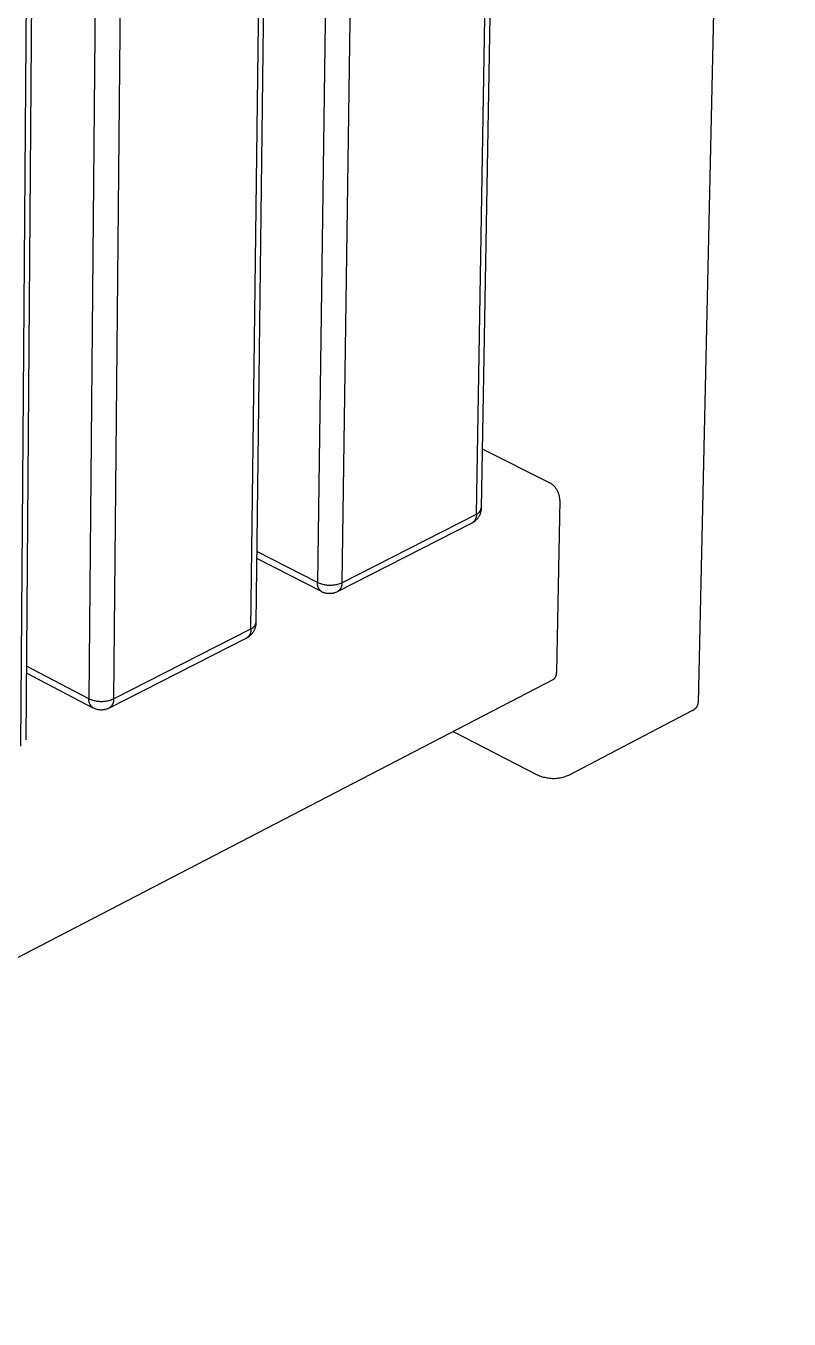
# Model space of a CAD drawing. Header units: millimetres. Extents: x -987 to 2591, y -102 to 2398.
# Drawn here: x 98.7 to 186.3, y 54 to 202.6 of the extents above; entities that cross this region are included whole.
import ezdxf

# ---------------------------------------------------------------- set-up
doc = ezdxf.new("R2010")
doc.units = ezdxf.units.MM
doc.header["$MEASUREMENT"] = 0
doc.layers.add('Utwórz2D linie widoczne', color=7, linetype='Continuous', true_color=0x000000)

msp = doc.modelspace()

# ---------------------------------------------------------------- linework, layer by layer
at = {"layer": 'Utwórz2D linie widoczne'}
for p, q in [((186.29, 597.97), (175.86, 124.79)), ((150.38, 146.49), (157.89, 583.34)), ((158.48, 583.79), (150.93, 147.16)), ((138.2, 577.77), (132.14, 138.64)), ((141.21, 577.75), (134.93, 138.61)), ((124.5, 133.3), (129.95, 573.98)), ((130.56, 574.46), (125.06, 134.01)), ((109.85, 568.28), (105.9, 125.28)), ((112.9, 568.26), (108.72, 125.26)), ((102.01, 564.9), (98.66, 120.56)), ((98.07, 119.83), (101.38, 564.41)), ((151.05, 153.98), (158.81, 150.09)), ((158.88, 150.05), (158.81, 150.09)), ((158.95, 150), (158.88, 150.05)), ((159.01, 149.96), (158.95, 150)), ((159.07, 149.91), (159.01, 149.96)), ((159.14, 149.85), (159.07, 149.91)), ((159.2, 149.8), (159.14, 149.85)), ((159.26, 149.75), (159.2, 149.8)), ((159.31, 149.69), (159.26, 149.75)), ((159.37, 149.63), (159.31, 149.69)), ((159.42, 149.57), (159.37, 149.63)), ((159.47, 149.5), (159.42, 149.57)), ((159.52, 149.44), (159.47, 149.5)), ((159.56, 149.37), (159.52, 149.44)), ((159.61, 149.31), (159.56, 149.37)), ((159.65, 149.24), (159.61, 149.31)), ((159.69, 149.17), (159.65, 149.24)), ((159.72, 149.09), (159.69, 149.17)), ((159.76, 149.02), (159.72, 149.09)), ((159.79, 148.95), (159.76, 149.02)), ((159.82, 148.87), (159.79, 148.95)), ((159.84, 148.8), (159.82, 148.87)), ((159.87, 148.72), (159.84, 148.8)), ((159.89, 148.64), (159.87, 148.72)), ((159.91, 148.56), (159.89, 148.64)), ((150.92, 147.13), (150.93, 147.16)), ((150.93, 147.14), (150.92, 147.07)), ((150.92, 147.1), (150.92, 147.13)), ((159.96, 148.08), (159.59, 128.31)), ((159.92, 148.48), (159.91, 148.56)), ((159.94, 148.4), (159.92, 148.48)), ((159.95, 148.32), (159.94, 148.4)), ((159.95, 148.24), (159.95, 148.32)), ((159.96, 148.16), (159.95, 148.24)), ((159.96, 148.08), (159.96, 148.16)), ((134.93, 138.61), (150.38, 146.49)), ((150.1, 145.65), (150.07, 145.62)), ((150.13, 145.68), (150.1, 145.65)), ((150.17, 145.64), (150.12, 145.6)), ((150.15, 145.71), (150.13, 145.68)), ((150.18, 145.74), (150.15, 145.71)), ((150.23, 145.68), (150.17, 145.64)), ((150.2, 145.77), (150.18, 145.74)), ((150.22, 145.81), (150.2, 145.77)), ((150.24, 145.84), (150.22, 145.81)), ((150.28, 145.72), (150.23, 145.68)), ((150.26, 145.88), (150.24, 145.84)), ((150.28, 145.91), (150.26, 145.88)), ((150.29, 145.95), (150.28, 145.91)), ((150.32, 145.77), (150.28, 145.72)), ((150.31, 145.98), (150.29, 145.95)), ((150.32, 146.02), (150.31, 145.98)), ((150.33, 146.06), (150.32, 146.02)), ((150.37, 145.82), (150.32, 145.77)), ((150.35, 146.1), (150.33, 146.06)), ((150.36, 146.14), (150.35, 146.1)), ((150.37, 146.21), (150.36, 146.17)), ((150.36, 146.17), (150.36, 146.14)), ((150.38, 146.25), (150.37, 146.21)), ((150.42, 145.87), (150.37, 145.82)), ((150.38, 146.49), (150.41, 146.5)), ((150.38, 146.49), (150.39, 146.45)), ((150.39, 146.37), (150.38, 146.33)), ((150.38, 146.33), (150.38, 146.29)), ((150.38, 146.29), (150.38, 146.25)), ((150.39, 146.45), (150.39, 146.41)), ((150.39, 146.41), (150.39, 146.37)), ((150.41, 146.5), (150.44, 146.51)), ((150.46, 145.92), (150.42, 145.87)), ((150.44, 146.51), (150.46, 146.52)), ((150.46, 146.52), (150.49, 146.54)), ((150.5, 145.97), (150.46, 145.92)), ((150.49, 146.54), (150.52, 146.55)), ((150.54, 146.02), (150.5, 145.97)), ((150.52, 146.55), (150.54, 146.57)), ((150.54, 146.57), (150.57, 146.58)), ((150.58, 146.07), (150.54, 146.02)), ((150.57, 146.58), (150.59, 146.6)), ((150.62, 146.13), (150.58, 146.07)), ((150.59, 146.6), (150.61, 146.62)), ((150.61, 146.62), (150.64, 146.64)), ((150.65, 146.19), (150.62, 146.13)), ((150.64, 146.64), (150.66, 146.66)), ((150.69, 146.24), (150.65, 146.19)), ((150.66, 146.66), (150.68, 146.68)), ((150.68, 146.68), (150.7, 146.7)), ((150.72, 146.3), (150.69, 146.24)), ((150.7, 146.7), (150.72, 146.72)), ((150.72, 146.72), (150.74, 146.74)), ((150.75, 146.36), (150.72, 146.3)), ((150.74, 146.74), (150.76, 146.76)), ((150.77, 146.42), (150.75, 146.36)), ((150.76, 146.76), (150.77, 146.79)), ((150.77, 146.79), (150.79, 146.81)), ((150.8, 146.49), (150.77, 146.42)), ((150.79, 146.81), (150.81, 146.83)), ((150.82, 146.55), (150.8, 146.49)), ((150.81, 146.83), (150.82, 146.86)), ((150.82, 146.86), (150.84, 146.88)), ((150.84, 146.61), (150.82, 146.55)), ((150.84, 146.88), (150.85, 146.91)), ((150.86, 146.68), (150.84, 146.61)), ((150.85, 146.91), (150.86, 146.94)), ((150.86, 146.94), (150.87, 146.96)), ((150.88, 146.74), (150.86, 146.68)), ((150.87, 146.96), (150.88, 146.99)), ((150.88, 146.99), (150.89, 147.02)), ((150.89, 146.81), (150.88, 146.74)), ((150.89, 147.02), (150.9, 147.05)), ((150.9, 146.87), (150.89, 146.81)), ((150.9, 147.05), (150.91, 147.08)), ((150.91, 146.94), (150.9, 146.87)), ((150.91, 147.08), (150.92, 147.1)), ((150.92, 147), (150.91, 146.94)), ((150.92, 147.07), (150.92, 147)), ((149.86, 145.44), (134.41, 137.56)), ((149.89, 145.46), (149.86, 145.44)), ((149.95, 145.49), (149.89, 145.46)), ((149.93, 145.48), (149.89, 145.46)), ((149.96, 145.51), (149.93, 145.48)), ((150.01, 145.52), (149.95, 145.49)), ((149.99, 145.53), (149.96, 145.51)), ((150.02, 145.56), (149.99, 145.53)), ((150.07, 145.56), (150.01, 145.52)), ((150.05, 145.59), (150.02, 145.56)), ((150.07, 145.62), (150.05, 145.59)), ((150.12, 145.6), (150.07, 145.56)), ((132.6, 137.58), (125.16, 141.38)), ((132.14, 138.64), (125.17, 142.2)), ((132.13, 138.56), (132.14, 138.6)), ((132.13, 138.52), (132.13, 138.56)), ((132.13, 138.48), (132.13, 138.52)), ((132.13, 138.44), (132.13, 138.48)), ((132.14, 138.4), (132.13, 138.44)), ((132.14, 138.64), (132.25, 138.59)), ((132.14, 138.6), (132.14, 138.64)), ((132.14, 138.36), (132.14, 138.4)), ((132.15, 138.33), (132.14, 138.36)), ((132.15, 138.29), (132.15, 138.33)), ((132.16, 138.25), (132.15, 138.29)), ((132.17, 138.21), (132.16, 138.25)), ((132.18, 138.17), (132.17, 138.21)), ((132.25, 138.59), (132.36, 138.54)), ((132.36, 138.54), (132.47, 138.51)), ((132.47, 138.51), (132.59, 138.47)), ((132.59, 138.47), (132.7, 138.44)), ((132.7, 138.44), (132.82, 138.41)), ((132.82, 138.41), (132.94, 138.39)), ((132.94, 138.39), (133.06, 138.37)), ((133.06, 138.37), (133.17, 138.35)), ((133.17, 138.35), (133.29, 138.34)), ((133.29, 138.34), (133.41, 138.33)), ((133.41, 138.33), (133.53, 138.33)), ((133.53, 138.33), (133.65, 138.33)), ((133.65, 138.33), (133.77, 138.34)), ((133.77, 138.34), (133.89, 138.35)), ((133.89, 138.35), (134.01, 138.36)), ((134.01, 138.36), (134.13, 138.38)), ((134.13, 138.38), (134.24, 138.4)), ((134.24, 138.4), (134.36, 138.42)), ((134.36, 138.42), (134.48, 138.45)), ((134.48, 138.45), (134.59, 138.49)), ((134.59, 138.49), (134.7, 138.53)), ((134.7, 138.53), (134.82, 138.57)), ((134.82, 138.57), (134.93, 138.61)), ((134.89, 138.22), (134.88, 138.19)), ((134.9, 138.26), (134.89, 138.22)), ((134.91, 138.3), (134.9, 138.26)), ((134.92, 138.34), (134.91, 138.3)), ((134.93, 138.42), (134.92, 138.38)), ((134.92, 138.38), (134.92, 138.34)), ((134.93, 138.61), (134.93, 138.57)), ((134.93, 138.57), (134.93, 138.53)), ((134.93, 138.53), (134.93, 138.5)), ((134.93, 138.5), (134.93, 138.46)), ((134.93, 138.46), (134.93, 138.42)), ((132.19, 138.14), (132.18, 138.17)), ((132.2, 138.1), (132.19, 138.14)), ((132.22, 138.07), (132.2, 138.1)), ((132.23, 138.03), (132.22, 138.07)), ((132.25, 137.99), (132.23, 138.03)), ((132.27, 137.96), (132.25, 137.99)), ((132.29, 137.93), (132.27, 137.96)), ((132.31, 137.89), (132.29, 137.93)), ((132.33, 137.86), (132.31, 137.89)), ((132.35, 137.83), (132.33, 137.86)), ((132.38, 137.8), (132.35, 137.83)), ((132.4, 137.77), (132.38, 137.8)), ((132.43, 137.74), (132.4, 137.77)), ((132.45, 137.71), (132.43, 137.74)), ((132.48, 137.68), (132.45, 137.71)), ((132.51, 137.66), (132.48, 137.68)), ((132.54, 137.63), (132.51, 137.66)), ((132.57, 137.61), (132.54, 137.63)), ((132.6, 137.58), (132.57, 137.61)), ((132.63, 137.56), (132.6, 137.58)), ((132.69, 137.53), (132.63, 137.56)), ((132.75, 137.5), (132.69, 137.53)), ((132.81, 137.48), (132.75, 137.5)), ((132.88, 137.46), (132.81, 137.48)), ((132.94, 137.43), (132.88, 137.46)), ((133.01, 137.42), (132.94, 137.43)), ((133.07, 137.4), (133.01, 137.42)), ((133.14, 137.38), (133.07, 137.4)), ((133.2, 137.37), (133.14, 137.38)), ((133.27, 137.36), (133.2, 137.37)), ((133.34, 137.35), (133.27, 137.36)), ((133.41, 137.35), (133.34, 137.35)), ((133.47, 137.35), (133.41, 137.35)), ((133.54, 137.35), (133.47, 137.35)), ((133.61, 137.35), (133.54, 137.35)), ((133.67, 137.35), (133.61, 137.35)), ((133.74, 137.36), (133.67, 137.35)), ((133.81, 137.37), (133.74, 137.36)), ((133.88, 137.38), (133.81, 137.37)), ((133.94, 137.39), (133.88, 137.38)), ((134.01, 137.41), (133.94, 137.39)), ((134.07, 137.43), (134.01, 137.41)), ((134.14, 137.45), (134.07, 137.43)), ((134.2, 137.47), (134.14, 137.45)), ((134.26, 137.49), (134.2, 137.47)), ((134.32, 137.52), (134.26, 137.49)), ((134.39, 137.55), (134.32, 137.52)), ((134.42, 137.57), (134.39, 137.55)), ((134.45, 137.59), (134.42, 137.57)), ((134.48, 137.61), (134.45, 137.59)), ((134.51, 137.64), (134.48, 137.61)), ((134.54, 137.66), (134.51, 137.64)), ((134.57, 137.69), (134.54, 137.66)), ((134.6, 137.72), (134.57, 137.69)), ((134.63, 137.75), (134.6, 137.72)), ((134.66, 137.77), (134.63, 137.75)), ((134.68, 137.81), (134.66, 137.77)), ((134.7, 137.84), (134.68, 137.81)), ((134.73, 137.87), (134.7, 137.84)), ((134.75, 137.9), (134.73, 137.87)), ((134.77, 137.93), (134.75, 137.9)), ((134.79, 137.97), (134.77, 137.93)), ((134.81, 138), (134.79, 137.97)), ((134.83, 138.04), (134.81, 138)), ((134.84, 138.07), (134.83, 138.04)), ((134.86, 138.11), (134.84, 138.07)), ((134.87, 138.15), (134.86, 138.11)), ((134.88, 138.19), (134.87, 138.15)), ((124.98, 133.73), (124.99, 133.75)), ((124.99, 133.75), (125, 133.78)), ((125, 133.78), (125.02, 133.81)), ((125.02, 133.81), (125.03, 133.84)), ((125.03, 133.86), (125.04, 133.89)), ((125.03, 133.84), (125.03, 133.86)), ((125.04, 133.89), (125.05, 133.92)), ((125.05, 133.76), (125.04, 133.69)), ((125.05, 133.95), (125.06, 133.98)), ((125.05, 133.92), (125.05, 133.95)), ((125.05, 133.82), (125.05, 133.76)), ((125.06, 133.98), (125.06, 134.01)), ((125.06, 133.96), (125.06, 133.89)), ((125.06, 133.89), (125.05, 133.82)), ((108.72, 125.26), (124.5, 133.3)), ((124.02, 132.27), (123.98, 132.24)), ((124.05, 132.29), (124.02, 132.27)), ((124.08, 132.29), (124.02, 132.26)), ((124.08, 132.31), (124.05, 132.29)), ((124.11, 132.34), (124.08, 132.31)), ((124.13, 132.33), (124.08, 132.29)), ((124.14, 132.37), (124.11, 132.34)), ((124.19, 132.37), (124.13, 132.33)), ((124.17, 132.39), (124.14, 132.37)), ((124.2, 132.42), (124.17, 132.39)), ((124.25, 132.4), (124.19, 132.37)), ((124.22, 132.45), (124.2, 132.42)), ((124.25, 132.48), (124.22, 132.45)), ((124.27, 132.51), (124.25, 132.48)), ((124.3, 132.44), (124.25, 132.4)), ((124.3, 132.55), (124.27, 132.51)), ((124.32, 132.58), (124.3, 132.55)), ((124.35, 132.49), (124.3, 132.44)), ((124.34, 132.61), (124.32, 132.58)), ((124.36, 132.65), (124.34, 132.61)), ((124.4, 132.53), (124.35, 132.49)), ((124.38, 132.68), (124.36, 132.65)), ((124.4, 132.72), (124.38, 132.68)), ((124.41, 132.75), (124.4, 132.72)), ((124.45, 132.58), (124.4, 132.53)), ((124.43, 132.79), (124.41, 132.75)), ((124.44, 132.83), (124.43, 132.79)), ((124.45, 132.87), (124.44, 132.83)), ((124.46, 132.9), (124.45, 132.87)), ((124.5, 132.62), (124.45, 132.58)), ((124.47, 132.94), (124.46, 132.9)), ((124.48, 132.98), (124.47, 132.94)), ((124.49, 133.02), (124.48, 132.98)), ((124.5, 133.06), (124.49, 133.02)), ((124.5, 133.3), (124.53, 133.31)), ((124.5, 133.3), (124.5, 133.26)), ((124.5, 133.26), (124.5, 133.22)), ((124.5, 133.22), (124.5, 133.18)), ((124.5, 133.18), (124.5, 133.14)), ((124.5, 133.14), (124.5, 133.1)), ((124.5, 133.1), (124.5, 133.06)), ((124.55, 132.67), (124.5, 132.62)), ((124.53, 133.31), (124.56, 133.32)), ((124.59, 132.72), (124.55, 132.67)), ((124.56, 133.32), (124.58, 133.33)), ((124.58, 133.33), (124.61, 133.35)), ((124.63, 132.78), (124.59, 132.72)), ((124.61, 133.35), (124.64, 133.36)), ((124.67, 132.83), (124.63, 132.78)), ((124.64, 133.36), (124.66, 133.38)), ((124.66, 133.38), (124.69, 133.39)), ((124.71, 132.88), (124.67, 132.83)), ((124.69, 133.39), (124.71, 133.41)), ((124.71, 133.41), (124.73, 133.43)), ((124.75, 132.94), (124.71, 132.88)), ((124.73, 133.43), (124.76, 133.45)), ((124.79, 133), (124.75, 132.94)), ((124.76, 133.45), (124.78, 133.47)), ((124.78, 133.47), (124.8, 133.49)), ((124.82, 133.06), (124.79, 133)), ((124.8, 133.49), (124.82, 133.51)), ((124.82, 133.51), (124.84, 133.53)), ((124.85, 133.12), (124.82, 133.06)), ((124.84, 133.53), (124.86, 133.55)), ((124.88, 133.18), (124.85, 133.12)), ((124.86, 133.55), (124.88, 133.57)), ((124.88, 133.57), (124.9, 133.6)), ((124.91, 133.24), (124.88, 133.18)), ((124.9, 133.6), (124.92, 133.62)), ((124.93, 133.3), (124.91, 133.24)), ((124.92, 133.62), (124.94, 133.65)), ((124.96, 133.36), (124.93, 133.3)), ((124.94, 133.65), (124.95, 133.67)), ((124.95, 133.67), (124.97, 133.7)), ((124.98, 133.43), (124.96, 133.36)), ((124.97, 133.7), (124.98, 133.73)), ((124.99, 133.49), (124.98, 133.43)), ((125.01, 133.56), (124.99, 133.49)), ((125.03, 133.62), (125.01, 133.56)), ((125.04, 133.69), (125.03, 133.62)), ((123.98, 132.24), (108.21, 124.2)), ((106.38, 124.21), (98.71, 128.22)), ((105.9, 125.28), (98.72, 129.03)), ((159.47, 127.78), (159.48, 127.81)), ((159.48, 127.81), (159.5, 127.84)), ((159.5, 127.84), (159.51, 127.87)), ((159.51, 127.87), (159.52, 127.9)), ((159.52, 127.9), (159.53, 127.93)), ((159.53, 127.93), (159.54, 127.96)), ((159.54, 127.96), (159.55, 127.99)), ((159.55, 127.99), (159.56, 128.02)), ((159.56, 128.02), (159.57, 128.05)), ((159.57, 128.08), (159.58, 128.12)), ((159.57, 128.05), (159.57, 128.08)), ((159.58, 128.15), (159.59, 128.18)), ((159.58, 128.12), (159.58, 128.15)), ((159.59, 128.28), (159.59, 128.31)), ((159.59, 128.24), (159.59, 128.28)), ((159.59, 128.21), (159.59, 128.24)), ((159.59, 128.18), (159.59, 128.21)), ((159.16, 127.45), (17.66, 53.99)), ((159.16, 127.45), (159.19, 127.47)), ((159.19, 127.47), (159.21, 127.49)), ((159.21, 127.49), (159.24, 127.51)), ((159.24, 127.51), (159.26, 127.53)), ((159.26, 127.53), (159.29, 127.55)), ((159.29, 127.55), (159.31, 127.57)), ((159.31, 127.57), (159.33, 127.6)), ((159.33, 127.6), (159.36, 127.62)), ((159.36, 127.62), (159.38, 127.65)), ((159.38, 127.65), (159.4, 127.67)), ((159.4, 127.67), (159.42, 127.7)), ((159.42, 127.7), (159.43, 127.72)), ((159.43, 127.72), (159.45, 127.75)), ((159.45, 127.75), (159.47, 127.78)), ((105.9, 125.28), (106.01, 125.23)), ((105.9, 125.24), (105.9, 125.28)), ((105.9, 125.2), (105.9, 125.24)), ((105.9, 125.16), (105.9, 125.2)), ((105.9, 125.12), (105.9, 125.16)), ((105.9, 125.09), (105.9, 125.12)), ((105.9, 125.05), (105.9, 125.09)), ((105.91, 125.01), (105.9, 125.05)), ((105.91, 124.97), (105.91, 125.01)), ((105.92, 124.93), (105.91, 124.97)), ((105.93, 124.89), (105.92, 124.93)), ((105.94, 124.86), (105.93, 124.89)), ((105.95, 124.82), (105.94, 124.86)), ((105.96, 124.78), (105.95, 124.82)), ((106.01, 125.23), (106.12, 125.19)), ((106.12, 125.19), (106.23, 125.15)), ((106.23, 125.15), (106.34, 125.12)), ((106.34, 125.12), (106.45, 125.08)), ((106.45, 125.08), (106.56, 125.06)), ((106.56, 125.06), (106.68, 125.03)), ((106.68, 125.03), (106.79, 125.01)), ((106.79, 125.01), (106.9, 124.99)), ((106.9, 124.99), (107.02, 124.98)), ((107.02, 124.98), (107.14, 124.97)), ((107.14, 124.97), (107.25, 124.97)), ((107.25, 124.97), (107.37, 124.97)), ((107.37, 124.97), (107.48, 124.97)), ((107.48, 124.97), (107.6, 124.98)), ((107.6, 124.98), (107.71, 124.99)), ((107.71, 124.99), (107.83, 125)), ((107.83, 125), (107.94, 125.02)), ((107.94, 125.02), (108.06, 125.04)), ((108.06, 125.04), (108.17, 125.07)), ((108.17, 125.07), (108.28, 125.1)), ((108.28, 125.1), (108.39, 125.13)), ((108.39, 125.13), (108.5, 125.17)), ((108.5, 125.17), (108.61, 125.21)), ((108.61, 125.21), (108.72, 125.26)), ((108.68, 124.84), (108.67, 124.8)), ((108.69, 124.88), (108.68, 124.84)), ((108.7, 124.91), (108.69, 124.88)), ((108.71, 124.95), (108.7, 124.91)), ((108.72, 125.03), (108.71, 124.99)), ((108.71, 124.99), (108.71, 124.95)), ((108.72, 125.26), (108.72, 125.22)), ((108.72, 125.22), (108.72, 125.18)), ((108.72, 125.18), (108.72, 125.14)), ((108.72, 125.14), (108.72, 125.1)), ((108.72, 125.1), (108.72, 125.07)), ((108.72, 125.07), (108.72, 125.03)), ((105.97, 124.75), (105.96, 124.78)), ((105.99, 124.71), (105.97, 124.75)), ((106, 124.67), (105.99, 124.71)), ((106.02, 124.64), (106, 124.67)), ((106.04, 124.61), (106.02, 124.64)), ((106.06, 124.57), (106.04, 124.61)), ((106.08, 124.54), (106.06, 124.57)), ((106.1, 124.51), (106.08, 124.54)), ((106.12, 124.47), (106.1, 124.51)), ((106.14, 124.44), (106.12, 124.47)), ((106.17, 124.41), (106.14, 124.44)), ((106.19, 124.38), (106.17, 124.41)), ((106.22, 124.36), (106.19, 124.38)), ((106.25, 124.33), (106.22, 124.36)), ((106.28, 124.3), (106.25, 124.33)), ((106.3, 124.28), (106.28, 124.3)), ((106.33, 124.25), (106.3, 124.28)), ((106.37, 124.23), (106.33, 124.25)), ((106.4, 124.21), (106.37, 124.23)), ((106.46, 124.18), (106.4, 124.21)), ((106.52, 124.15), (106.46, 124.18)), ((106.58, 124.12), (106.52, 124.15)), ((106.65, 124.1), (106.58, 124.12)), ((106.71, 124.08), (106.65, 124.1)), ((106.78, 124.06), (106.71, 124.08)), ((106.85, 124.04), (106.78, 124.06)), ((106.91, 124.02), (106.85, 124.04)), ((106.98, 124.01), (106.91, 124.02)), ((107.05, 124), (106.98, 124.01)), ((107.12, 123.99), (107.05, 124)), ((107.19, 123.99), (107.12, 123.99)), ((107.25, 123.98), (107.19, 123.99)), ((107.32, 123.98), (107.25, 123.98)), ((107.39, 123.98), (107.32, 123.98)), ((107.46, 123.99), (107.39, 123.98)), ((107.53, 123.99), (107.46, 123.99)), ((107.6, 124), (107.53, 123.99)), ((107.66, 124.01), (107.6, 124)), ((107.73, 124.03), (107.66, 124.01)), ((107.8, 124.04), (107.73, 124.03)), ((107.86, 124.06), (107.8, 124.04)), ((107.93, 124.08), (107.86, 124.06)), ((107.99, 124.1), (107.93, 124.08)), ((108.06, 124.13), (107.99, 124.1)), ((108.12, 124.16), (108.06, 124.13)), ((108.18, 124.19), (108.12, 124.16)), ((108.22, 124.21), (108.18, 124.19)), ((108.25, 124.23), (108.22, 124.21)), ((108.28, 124.25), (108.25, 124.23)), ((108.31, 124.27), (108.28, 124.25)), ((108.34, 124.3), (108.31, 124.27)), ((108.37, 124.32), (108.34, 124.3)), ((108.39, 124.35), (108.37, 124.32)), ((108.42, 124.38), (108.39, 124.35)), ((108.45, 124.41), (108.42, 124.38)), ((108.47, 124.44), (108.45, 124.41)), ((108.49, 124.47), (108.47, 124.44)), ((108.52, 124.5), (108.49, 124.47)), ((108.54, 124.53), (108.52, 124.5)), ((108.56, 124.56), (108.54, 124.53)), ((108.58, 124.59), (108.56, 124.56)), ((108.6, 124.63), (108.58, 124.59)), ((108.61, 124.66), (108.6, 124.63)), ((108.63, 124.7), (108.61, 124.66)), ((108.64, 124.73), (108.63, 124.7)), ((108.66, 124.77), (108.64, 124.73)), ((108.67, 124.8), (108.66, 124.77)), ((161.01, 116.51), (175.16, 123.92)), ((175.16, 123.92), (175.2, 123.93)), ((175.2, 123.93), (175.23, 123.95)), ((175.23, 123.95), (175.26, 123.97)), ((175.26, 123.97), (175.3, 123.98)), ((175.3, 123.98), (175.33, 124)), ((175.33, 124), (175.36, 124.02)), ((175.36, 124.02), (175.39, 124.04)), ((175.39, 124.04), (175.42, 124.07)), ((175.42, 124.07), (175.45, 124.09)), ((175.45, 124.09), (175.48, 124.11)), ((175.48, 124.11), (175.51, 124.14)), ((175.51, 124.14), (175.54, 124.16)), ((175.54, 124.16), (175.56, 124.19)), ((175.56, 124.19), (175.59, 124.22)), ((175.59, 124.22), (175.61, 124.25)), ((175.61, 124.25), (175.64, 124.28)), ((175.64, 124.28), (175.66, 124.31)), ((175.66, 124.31), (175.68, 124.34)), ((175.68, 124.34), (175.7, 124.37)), ((175.7, 124.37), (175.72, 124.4)), ((175.72, 124.4), (175.74, 124.44)), ((175.74, 124.44), (175.76, 124.47)), ((175.76, 124.47), (175.77, 124.5)), ((175.77, 124.5), (175.79, 124.54)), ((175.79, 124.54), (175.8, 124.57)), ((175.8, 124.57), (175.81, 124.61)), ((175.81, 124.61), (175.82, 124.65)), ((175.82, 124.65), (175.83, 124.68)), ((175.83, 124.68), (175.84, 124.72)), ((175.84, 124.72), (175.85, 124.76)), ((175.85, 124.76), (175.86, 124.79)), ((147.71, 121.51), (157.36, 116.54)), ((157.36, 116.54), (157.5, 116.48)), ((157.5, 116.48), (157.64, 116.42)), ((157.64, 116.42), (157.78, 116.37)), ((157.78, 116.37), (157.93, 116.32)), ((157.93, 116.32), (158.07, 116.28)), ((158.07, 116.28), (158.22, 116.25)), ((158.22, 116.25), (158.36, 116.21)), ((158.36, 116.21), (158.51, 116.19)), ((158.51, 116.19), (158.66, 116.17)), ((158.66, 116.17), (158.81, 116.15)), ((158.81, 116.15), (158.96, 116.14)), ((158.96, 116.14), (159.11, 116.13)), ((159.11, 116.13), (159.26, 116.13)), ((159.26, 116.13), (159.41, 116.13)), ((159.41, 116.13), (159.56, 116.14)), ((159.56, 116.14), (159.71, 116.16)), ((159.71, 116.16), (159.86, 116.18)), ((159.86, 116.18), (160.01, 116.2)), ((160.01, 116.2), (160.16, 116.23)), ((160.16, 116.23), (160.3, 116.26)), ((160.3, 116.26), (160.45, 116.3)), ((160.45, 116.3), (160.59, 116.35)), ((160.59, 116.35), (160.73, 116.4)), ((160.73, 116.4), (160.87, 116.45)), ((160.87, 116.45), (161.01, 116.51))]:
    msp.add_line(p, q, dxfattribs=at)

doc.saveas('drawing.dxf')
